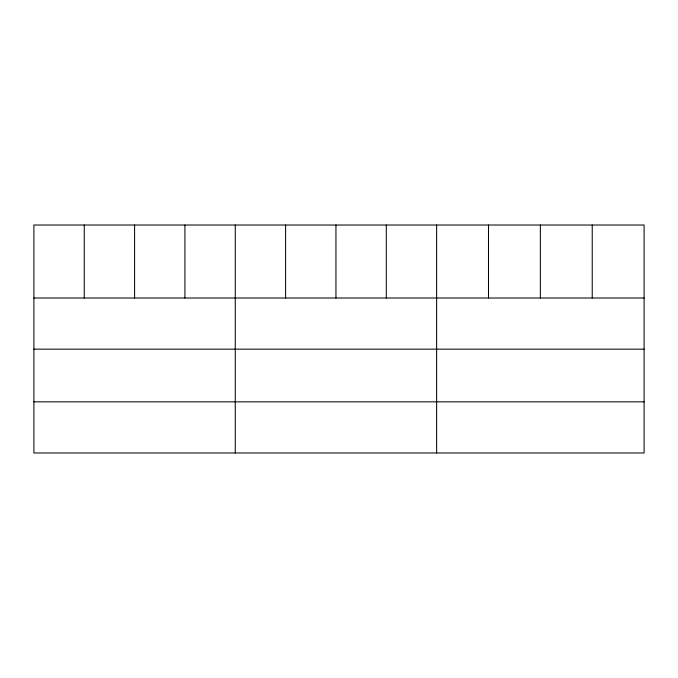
<?xml version="1.0" encoding="UTF-8"?>
<svg xmlns="http://www.w3.org/2000/svg" width="678" height="678" viewBox="0 0 678 678"><rect width="100%" height="100%" fill="white"/><g stroke="black" fill="none" stroke-linecap="round" stroke-linejoin="round"><path stroke-width="1.02" d="M644.1 349.153L644.1 225.02L33.9 225.02L33.9 452.98L644.1 452.98L644.1 349.153L33.9 349.153M33.9 298.015L644.1 298.015M33.9 401.842L644.1 401.842M592.233 225.02L592.233 298.015M540.366 225.02L540.366 298.015M488.499 225.02L488.499 298.015M436.632 225.02L436.632 452.98M386.291 225.02L386.291 298.015M335.949 225.02L335.949 298.015M285.608 225.02L285.608 298.015M235.266 225.02L235.266 452.98M184.924 225.02L184.924 298.015M134.583 225.02L134.583 298.015M84.242 225.02L84.242 298.015"/></g></svg>
